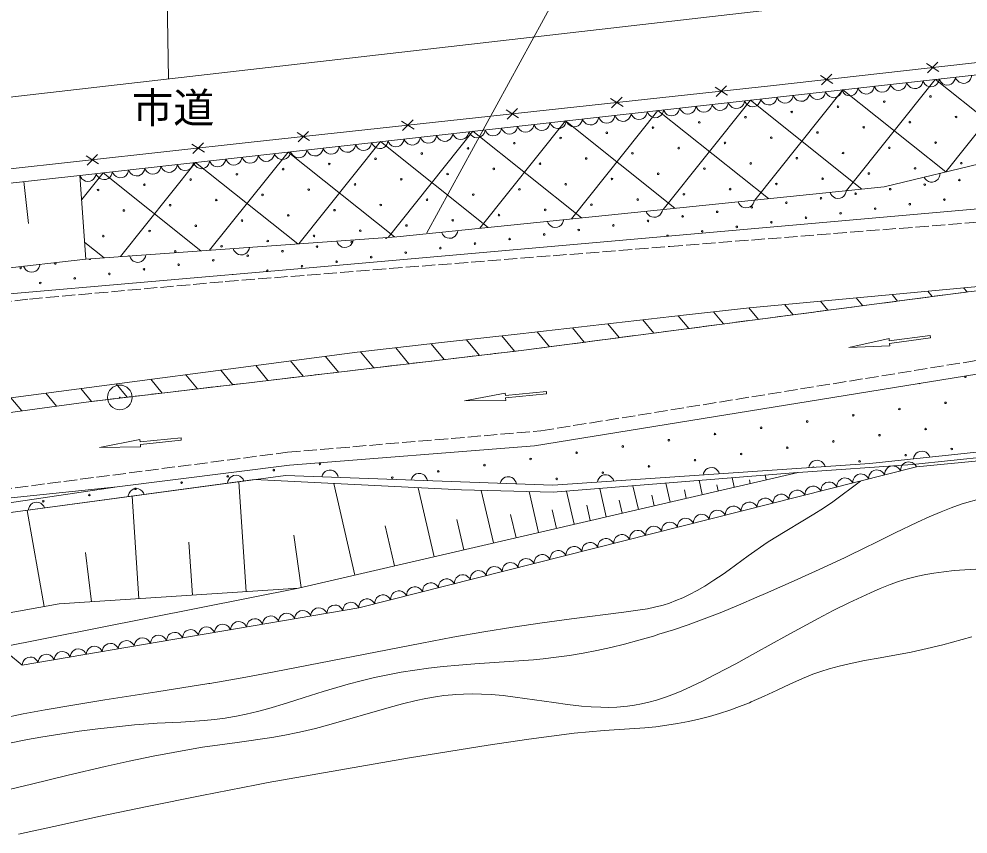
# Model space of a CAD drawing. Units: millimetres, scale not verified. Extents: x -66348 to 573652, y -123902 to 236098.
# Drawn here: x 256516 to 314207, y 120586 to 170147 of the extents above; entities that cross this region are included whole.
import ezdxf
from ezdxf.enums import TextEntityAlignment as Align

# ---------------------------------------------------------------- set-up
doc = ezdxf.new("R2010")
doc.units = ezdxf.units.MM
doc.header["$LTSCALE"] = 1000
doc.linetypes.add('CHAIN', pattern=[18.5, 12, -1.5, 3.5, -1.5])
doc.linetypes.add('USER1', pattern=[1, 0.8, -0.2])
for name, color, linetype, lineweight in [('M-BGD', 7, 'Continuous', 13), ('M-BMK-LINE', 2, 'Continuous', 13), ('M-BMK-SRVR', 3, 'Continuous', 13), ('M-STR-STRC', 7, 'Continuous', 13)]:
    doc.layers.add(name, color=color, linetype=linetype, lineweight=lineweight)
doc.layers.add('M-BMK-HTXT', color=7, linetype='Continuous')
doc.styles.add('ＭＳ ゴシック', font='')
doc.styles.get('ＭＳ ゴシック').set_extended_font_data('MS Gothic')

# ---------------------------------------------------------------- blocks, each defined once
blk = doc.blocks.new('BUHIN2')
at = {"color": 7, "linetype": 'Continuous', "lineweight": 13}
blk.add_lwpolyline([(0, 500), (115, 460), (212, 400), (322, 305), (382, 195), (418, 78), (418, -78), (382, -195), (322, -305), (212, -402), (115, -462), (0, -500)], dxfattribs=at)
blk = doc.blocks.new('BUHIN3')
at = {"color": 7, "linetype": 'Continuous', "lineweight": 13}
blk.add_lwpolyline([(0, -500), (115, -462.5), (212.5, -402.5), (322.5, -305), (382.5, -195), (420, -77.5), (420, 77.5), (382.5, 195), (322.5, 305), (212.5, 402.5), (115, 460), (0, 500)], dxfattribs=at)
blk = doc.blocks.new('BUHIN4')
at = {"color": 7, "linetype": 'Continuous', "lineweight": 13}
for p, q in [((-282, 350), (282, -350)), ((-282, -350), (282, 350))]:
    blk.add_line(p, q, dxfattribs=at)
blk = doc.blocks.new('BUHIN1')
at = {"color": 3, "linetype": 'Continuous', "lineweight": 13}
for radius in [750, 22.5]:
    blk.add_circle((0, 0), radius, dxfattribs=at)

msp = doc.modelspace()

# ---------------------------------------------------------------- linework, layer by layer
at = {"layer": 'M-BGD'}
for p, q in [((265017, 201647), (265614, 166511)), ((332014, 174136), (252973, 165060)), ((302391, 166104), (334623, 169744)), ((309495, 166171), (332209, 168652)), ((309495, 166171), (332209, 168652)), ((312849, 160850), (317820, 167080)), ((260223, 160634), (309495, 166171)), ((260223, 160634), (309495, 166171)), ((306822, 159710), (312214, 166468)), ((312231, 166470), (317779, 162043)), ((270622, 162649), (302391, 166104)), ((301247, 159137), (306600, 165846)), ((306600, 165846), (312858, 160852)), ((309110, 159945), (332378, 165577)), ((332378, 165577), (309110, 159945)), ((332378, 165577), (309110, 159945)), ((295673, 158565), (300979, 165214)), ((300979, 165214), (307756, 159806)), ((290099, 157992), (295357, 164582)), ((295357, 164582), (302074, 159222)), ((284525, 157420), (289736, 163951)), ((289736, 163951), (296393, 158639)), ((278964, 156865), (284114, 163319)), ((284114, 163319), (290711, 158055)), ((238482, 159102), (270622, 162649)), ((273536, 156475), (278493, 162687)), ((278493, 162687), (285029, 157472)), ((268107, 156085), (272871, 162056)), ((272871, 162056), (279342, 156892)), ((262678, 155695), (267250, 161424)), ((267250, 161424), (273459, 156469)), ((240841, 158476), (260223, 160634)), ((260223, 160634), (260590, 155545)), ((260590, 155545), (260223, 160634)), ((260590, 155545), (260223, 160634)), ((260329, 159164), (261629, 160792)), ((261629, 160792), (267576, 156047)), ((256808, 160254), (257090, 157717)), ((331570, 160083), (273927, 154985)), ((292345, 158223), (309110, 159945)), ((309110, 159945), (292345, 158223)), ((309110, 159945), (292345, 158223)), ((279484, 156902), (292345, 158223)), ((292345, 158223), (279484, 156902)), ((292345, 158223), (279484, 156902)), ((260516, 156562), (261693, 155624)), ((260590, 155545), (279484, 156902)), ((279484, 156902), (260590, 155545)), ((279484, 156902), (260590, 155545)), ((260590, 155545), (240841, 153305)), ((240841, 153305), (260590, 155545)), ((273927, 154985), (252064, 153102)), ((300921, 152590), (324707, 154798)), ((312034, 153268), (311764, 153597)), ((314147, 153546), (313940, 153798)), ((305692, 152436), (305235, 152991)), ((307806, 152713), (307412, 153193)), ((309920, 152991), (309588, 153395)), ((299345, 151603), (298737, 152343)), ((301461, 151880), (300881, 152586)), ((303577, 152158), (303058, 152789)), ((295114, 151047), (294449, 151856)), ((297229, 151325), (296592, 152099)), ((290881, 150491), (290159, 151369)), ((292998, 150769), (292304, 151612)), ((284501, 149688), (283720, 150638)), ((286640, 149942), (285867, 150882)), ((288764, 150214), (288014, 151126)), ((306957, 150162), (309404, 150718)), ((309404, 150718), (309424, 150570)), ((309424, 150570), (311902, 150903)), ((311922, 150754), (309444, 150421)), ((311902, 150903), (311922, 150754)), ((280222, 149180), (279424, 150151)), ((282362, 149434), (281572, 150395)), ((309464, 150272), (306957, 150162)), ((309444, 150421), (309464, 150272)), ((146780, 132769), (277067, 149883)), ((275939, 148672), (275150, 149632)), ((278080, 148926), (277274, 149907)), ((271653, 148164), (270905, 149074)), ((273795, 148418), (273027, 149353)), ((267366, 147655), (266657, 148516)), ((269510, 147909), (268782, 148795)), ((287847, 144200), (316313, 148797)), ((263084, 147147), (262417, 147959)), ((265220, 147400), (264532, 148237)), ((256687, 146309), (256021, 147119)), ((258807, 146603), (258153, 147399)), ((260932, 146891), (260285, 147679)), ((283605, 146935), (286071, 147403)), ((286071, 147403), (286086, 147254)), ((286086, 147254), (288574, 147498)), ((288589, 147348), (286101, 147104)), ((288574, 147498), (288589, 147348)), ((286115, 146955), (283605, 146935)), ((286101, 147104), (286115, 146955)), ((333490, 145831), (308235, 143107)), ((310826, 143057), (333499, 145422)), ((333545, 145059), (311071, 142911)), ((261402, 144091), (263866, 144574)), ((263866, 144574), (263881, 144425)), ((263881, 144425), (266368, 144684)), ((266383, 144535), (263897, 144276)), ((263897, 144276), (263912, 144127)), ((266368, 144684), (266383, 144535)), ((263912, 144127), (261402, 144091)), ((272961, 143019), (287847, 144200)), ((308235, 143107), (288966, 141795)), ((262490, 141703), (272961, 143019)), ((303887, 142579), (273503, 135532)), ((311071, 142911), (277172, 134338)), ((288986, 141374), (303837, 142578)), ((303837, 142578), (303887, 142579)), ((303887, 142579), (310826, 143057)), ((272720, 142391), (193992, 131750)), ((260509, 140741), (270824, 142135)), ((270320, 135323), (269880, 142007)), ((270824, 142135), (283407, 141513)), ((288966, 141795), (272720, 142391)), ((296107, 140775), (295839, 141930)), ((298056, 141227), (297855, 142093)), ((299995, 141677), (299861, 142256)), ((300967, 141902), (300917, 142120)), ((301939, 142127), (301871, 142419)), ((227131, 136485), (262490, 141703)), ((253355, 140759), (262490, 141703)), ((276937, 136329), (275646, 141896)), ((281761, 137448), (280788, 141642)), ((283407, 141513), (288986, 141374)), ((285361, 138283), (284619, 141483)), ((288103, 138918), (287525, 141411)), ((290273, 139422), (289805, 141441)), ((292220, 139873), (291818, 141604)), ((294167, 140325), (293832, 141767)), ((297081, 141001), (296964, 141506)), ((299026, 141452), (298942, 141813)), ((263803, 134893), (263392, 141130)), ((293193, 140099), (293009, 140892)), ((295137, 140550), (294986, 141199)), ((234728, 137256), (260509, 140741)), ((258046, 134414), (257012, 140268)), ((289188, 139170), (288926, 140298)), ((291246, 139648), (291029, 140585)), ((283561, 137865), (283133, 139714)), ((286732, 138601), (286402, 140024)), ((279349, 136888), (278783, 139329)), ((273666, 135570), (273215, 138761)), ((267061, 135108), (266849, 138338)), ((260918, 134703), (260560, 137701)), ((232993, 127502), (273503, 135532)), ((273503, 135532), (258952, 134574)), ((258952, 134574), (235033, 130348)), ((277172, 134338), (256706, 130844)), ((256706, 130844), (255889, 131548))]:
    msp.add_line(p, q, dxfattribs=at)
at = {"layer": 'M-BGD', "linetype": 'USER1'}
for p, q in [((296071, 156312), (332675, 159197)), ((269059, 154180), (296071, 156312)), ((257153, 153114), (269059, 154180)), ((241373, 151230), (257153, 153114)), ((288238, 145098), (318680, 150017)), ((272832, 143799), (288238, 145098)), ((239420, 139437), (272832, 143799))]:
    msp.add_line(p, q, dxfattribs=at)
at = {"layer": 'M-BGD'}
for points in [[(277067, 149883), (282023, 150446), (286990, 151009), (291947, 151572), (296914, 152136), (300927, 152591)], [(255444, 127619), (256766, 127885), (258102, 128133), (259915, 128445), (261744, 128739), (264901, 129228), (268064, 129738), (268123, 129748), (270075, 130090), (272022, 130451), (281001, 132201), (282888, 132551), (284778, 132883), (286536, 133159), (288311, 133423), (290100, 133670), (293281, 134079), (293999, 134172), (294722, 134287), (295153, 134375), (295587, 134483), (295673, 134508), (296060, 134630), (296451, 134776), (296863, 134952), (297278, 135150), (297738, 135395), (298199, 135664), (298764, 136020), (299317, 136393), (299689, 136654), (300840, 137492), (301994, 138308), (302418, 138586), (304840, 140027), (305418, 140403), (305985, 140795), (307669, 142051)], [(255950, 126116), (257032, 126324), (257840, 126466), (259004, 126659), (260170, 126833), (261300, 126982), (262442, 127111), (263547, 127217), (264665, 127303), (264915, 127320), (266347, 127392), (267775, 127484), (268410, 127546), (269041, 127628), (269159, 127646), (269747, 127747), (270331, 127868), (271019, 128032), (271712, 128219), (272787, 128540), (273858, 128880), (275017, 129250), (276190, 129604), (276528, 129698), (277322, 129908), (278130, 130100), (278942, 130272), (279757, 130424), (280576, 130556), (281407, 130670), (282311, 130771), (283264, 130863), (284230, 130936), (286014, 131048), (287797, 131181), (288374, 131237), (289179, 131333), (289981, 131449), (290810, 131589), (291636, 131749), (292488, 131935), (293335, 132140), (294206, 132373), (295081, 132627), (295416, 132730), (296302, 133011), (297191, 133315), (298167, 133671), (299136, 134046), (300256, 134503), (301377, 134982), (301899, 135211), (303644, 135980), (305389, 136770), (306746, 137405), (308106, 138064), (308447, 138233), (309784, 138900), (311128, 139549), (311847, 139874), (312574, 140181), (313178, 140415), (313798, 140635), (314140, 140745), (314714, 140915)], [(255998, 123316), (257268, 123618), (259516, 124167), (261765, 124696), (263208, 125016), (264665, 125319), (265881, 125552), (267111, 125768), (267673, 125858), (269786, 126150), (271892, 126461), (272678, 126601), (273470, 126762), (273742, 126823), (274547, 127012), (275357, 127223), (279021, 128276), (279837, 128498), (280657, 128700), (281245, 128826), (281845, 128934), (282348, 129005), (282861, 129057), (283030, 129069), (283543, 129099), (284057, 129108), (284641, 129096), (285226, 129064), (285951, 129001), (286688, 128917), (289020, 128585), (289866, 128467), (290721, 128369), (291303, 128321), (291883, 128293), (292370, 128289), (292855, 128305), (293513, 128364), (293933, 128422), (294360, 128500), (294813, 128605), (295263, 128730), (295757, 128889), (296257, 129072), (296818, 129300), (297384, 129552), (298099, 129897), (298806, 130260), (298887, 130303), (300094, 130943), (301293, 131601), (303186, 132658), (305088, 133697), (306014, 134179), (306958, 134649), (308272, 135255), (308870, 135514), (309476, 135754), (309985, 135935), (310509, 136100), (311154, 136270), (311640, 136373), (312130, 136457), (312743, 136539), (313370, 136602), (315011, 136716)], [(256482, 120586), (258634, 121053), (261471, 121665), (264312, 122258), (267629, 122928), (270958, 123579), (271674, 123717), (275959, 124478), (280254, 125221), (282640, 125614), (285030, 125987), (287504, 126347), (288880, 126540), (290258, 126713), (291173, 126809), (292099, 126886), (292389, 126906), (294569, 127043), (295236, 127110), (295902, 127197), (296555, 127302), (297215, 127429), (297852, 127572), (298493, 127737), (299110, 127917), (299730, 128118), (300325, 128332), (300921, 128569), (301032, 128615), (301819, 128968), (302607, 129342), (303366, 129703), (304140, 130048), (304768, 130298), (305264, 130473), (305768, 130628), (306373, 130792), (306985, 130936), (307916, 131128), (308864, 131302), (310760, 131653), (311718, 131867), (312669, 132100), (314436, 132572)]]:
    msp.add_lwpolyline(points, dxfattribs=at)
for centre in [(309111, 165122), (311922, 165437), (303490, 164490), (306300, 164806), (297868, 163858), (300679, 164174), (310674, 163874), (313485, 164190), (292247, 163227), (295057, 163542), (305053, 163243), (307864, 163558), (289436, 162911), (302242, 162927), (283814, 162279), (286625, 162595), (296621, 162295), (299431, 162611), (309427, 162311), (312238, 162627), (278193, 161647), (281004, 161963), (290999, 161663), (293810, 161979), (303805, 161679), (306616, 161995), (272572, 161016), (275382, 161332), (285378, 161032), (288189, 161347), (298184, 161048), (300995, 161363), (310990, 161063), (313801, 161379), (266950, 160384), (269761, 160700), (279756, 160400), (282567, 160716), (292563, 160416), (295373, 160732), (305369, 160432), (308180, 160748), (313684, 160350), (264139, 160068), (274135, 159768), (276946, 160084), (286941, 159784), (289752, 160100), (299747, 159800), (302558, 160116), (309477, 159798), (311580, 160074), (261329, 159752), (271324, 159452), (284130, 159468), (296937, 159484), (305270, 159247), (307374, 159523), (265703, 158821), (268513, 159137), (278509, 158837), (281320, 159152), (291315, 158853), (294126, 159168), (301064, 158696), (303167, 158971), (308563, 158609), (310666, 158884), (312770, 159160), (262892, 158505), (272887, 158205), (275698, 158521), (285694, 158221), (288504, 158537), (296857, 158144), (298960, 158420), (304356, 158057), (306460, 158333), (267266, 157573), (270077, 157889), (280072, 157589), (282883, 157905), (292650, 157593), (294754, 157869), (300150, 157506), (302253, 157782), (261644, 156942), (264455, 157257), (274451, 156958), (277261, 157273), (288444, 157042), (290547, 157317), (298046, 157231), (268829, 156326), (271640, 156642), (274634, 156302), (276737, 156577), (284237, 156491), (286340, 156766), (266018, 156010), (270427, 155751), (272531, 156026), (280030, 155939), (282134, 156215), (266221, 155199), (268324, 155475), (275824, 155388), (277927, 155664), (256618, 155011), (262014, 154648), (264117, 154924), (271617, 154837), (273720, 155112), (257807, 154097), (259911, 154372), (312841, 146805), (307235, 146047), (310038, 146426), (304432, 145668), (298826, 144910), (301629, 145289), (308826, 144835), (311629, 145214), (296023, 144531), (306023, 144456), (290417, 143774), (293220, 144153), (300417, 143698), (303220, 144077), (310417, 143623), (313220, 144002), (274812, 143092), (287614, 143395), (297614, 143319), (307614, 143244), (272009, 142713), (282008, 142637), (284811, 143016), (292008, 142562), (294811, 142941), (266403, 141955), (269206, 142334), (279205, 142258), (289205, 142183), (263600, 141576), (257994, 140819), (260797, 141197)]:
    msp.add_circle(centre, 50, dxfattribs=at)
for centre, start, end in [((295943, 156955), 337.89126, 212.21764), ((278841, 156853), 180.71381, 7.50664), ((258721, 155286), 119.06086, 73.87871), ((260825, 155562), 184.58634, 3.63412), ((263208, 155694), 54.42995, 133.79051), ((269514, 154561), 65.03677, 124.8092), ((314053, 148395), 143.62875, 54.71736), ((311250, 148017), 237.1497, 321.19641), ((304811, 142865), 14.37794, 173.4144)]:
    msp.add_arc(centre, 50, start, end, dxfattribs=at)
at = {"layer": 'M-BMK-LINE'}
for p, q in [((314207, 153553), (324707, 154798)), ((302351, 151997), (314207, 153553)), ((287209, 150009), (302351, 151997)), ((287209, 150009), (302351, 151997)), ((260591, 146851), (287209, 150009)), ((217346, 140855), (260591, 146851))]:
    msp.add_line(p, q, dxfattribs=at)
at = {"layer": 'M-BMK-LINE', "linetype": 'USER1'}
for p, q in [((287209, 150009), (314207, 153553)), ((260591, 146851), (287209, 150009))]:
    msp.add_line(p, q, dxfattribs=at)
at = {"layer": 'M-BMK-LINE', "linetype": 'CHAIN'}
msp.add_line((217346, 140855), (260591, 146851), dxfattribs=at)
at = {"layer": 'M-STR-STRC'}
msp.add_line((281317, 157145), (290549, 174057), dxfattribs=at)

# ---------------------------------------------------------------- block references
at = {"layer": 'M-BGD'}
for name, p, rotation in [('BUHIN4', (312060, 167196), 276.44247), ('BUHIN4', (305614, 166468), 276.44247), ('BUHIN4', (299214, 165758), 276.20584), ('BUHIN4', (292860, 165068), 276.20584), ('BUHIN4', (286506, 164377), 276.20584), ('BUHIN4', (280152, 163686), 276.20584), ('BUHIN4', (273798, 162995), 276.20584), ('BUHIN4', (267408, 162295), 276.29794), ('BUHIN4', (260980, 161585), 276.29794), ('BUHIN2', (312019, 160649), 283.60598), ('BUHIN2', (306316, 159658), 275.86597), ('BUHIN2', (300728, 159084), 275.86597), ('BUHIN2', (295139, 158510), 275.86597), ('BUHIN2', (289130, 157893), 275.8625), ('BUHIN2', (282700, 157232), 275.8625), ('BUHIN2', (276335, 156676), 274.1102), ('BUHIN2', (263739, 155771), 274.1102), ('BUHIN2', (270037, 156223), 274.1102), ('BUHIN2', (257298, 155171), 276.46982), ('BUHIN2', (311392, 143448), 96.15428), ('BUHIN2', (305024, 142889), 93.89622), ('BUHIN2', (275428, 142292), 87.89963), ('BUHIN2', (280843, 142093), 87.89963), ('BUHIN2', (298601, 142451), 93.89622), ('BUHIN2', (269692, 141982), 97.6975), ('BUHIN2', (286258, 141894), 87.89963), ('BUHIN2', (292177, 142014), 93.89622), ('BUHIN2', (263636, 141163), 97.6975), ('BUHIN2', (257580, 140345), 97.6975)]:
    msp.add_blockref(name, p, dxfattribs=dict(at, rotation=rotation))
for p, xscale, yscale, rotation in [((309002, 166116), 0.991641, 0.991641, 276.41144), ((309989, 166225), 0.9934384, 0.9934384, 276.23371), ((310976, 166333), 0.9934384, 0.9934384, 276.23371), ((311964, 166441), 0.9934384, 0.9934384, 276.23371), ((312952, 166549), 0.9934384, 0.9934384, 276.23371), ((313939, 166656), 0.9934384, 0.9934384, 276.23371), ((304075, 165562), 0.991641, 0.991641, 276.41144), ((305061, 165673), 0.991641, 0.991641, 276.41144), ((306046, 165784), 0.991641, 0.991641, 276.41144), ((307032, 165894), 0.991641, 0.991641, 276.41144), ((308017, 166005), 0.991641, 0.991641, 276.41144), ((299148, 165008), 0.991641, 0.991641, 276.41144), ((300133, 165119), 0.991641, 0.991641, 276.41144), ((301119, 165230), 0.991641, 0.991641, 276.41144), ((302104, 165341), 0.991641, 0.991641, 276.41144), ((303090, 165451), 0.991641, 0.991641, 276.41144), ((294221, 164455), 0.991641, 0.991641, 276.41144), ((295206, 164565), 0.991641, 0.991641, 276.41144), ((296192, 164676), 0.991641, 0.991641, 276.41144), ((297177, 164787), 0.991641, 0.991641, 276.41144), ((298163, 164898), 0.991641, 0.991641, 276.41144), ((288308, 163790), 0.991641, 0.991641, 276.41144), ((289294, 163901), 0.991641, 0.991641, 276.41144), ((290279, 164012), 0.991641, 0.991641, 276.41144), ((291264, 164122), 0.991641, 0.991641, 276.41144), ((292250, 164233), 0.991641, 0.991641, 276.41144), ((293235, 164344), 0.991641, 0.991641, 276.41144), ((283381, 163237), 0.991641, 0.991641, 276.41144), ((284366, 163347), 0.991641, 0.991641, 276.41144), ((285352, 163458), 0.991641, 0.991641, 276.41144), ((286337, 163569), 0.991641, 0.991641, 276.41144), ((287323, 163680), 0.991641, 0.991641, 276.41144), ((278454, 162683), 0.991641, 0.991641, 276.41144), ((279439, 162794), 0.991641, 0.991641, 276.41144), ((280425, 162904), 0.991641, 0.991641, 276.41144), ((281410, 163015), 0.991641, 0.991641, 276.41144), ((282396, 163126), 0.991641, 0.991641, 276.41144), ((273527, 162129), 0.991641, 0.991641, 276.41144), ((274512, 162240), 0.991641, 0.991641, 276.41144), ((275497, 162351), 0.991641, 0.991641, 276.41144), ((276483, 162461), 0.991641, 0.991641, 276.41144), ((277468, 162572), 0.991641, 0.991641, 276.41144), ((268599, 161576), 0.991641, 0.991641, 276.41144), ((269585, 161686), 0.991641, 0.991641, 276.41144), ((270570, 161797), 0.991641, 0.991641, 276.41144), ((271556, 161908), 0.991641, 0.991641, 276.41144), ((272541, 162019), 0.991641, 0.991641, 276.41144), ((262687, 160911), 0.991641, 0.991641, 276.41144), ((263672, 161022), 0.991641, 0.991641, 276.41144), ((264658, 161133), 0.991641, 0.991641, 276.41144), ((265643, 161243), 0.991641, 0.991641, 276.41144), ((266629, 161354), 0.991641, 0.991641, 276.41144), ((267614, 161465), 0.991641, 0.991641, 276.41144), ((260716, 160690), 0.991641, 0.991641, 276.41144), ((261701, 160800), 0.991641, 0.991641, 276.41144), ((310587, 142789), 0.9990387, 0.9990387, 104.1919), ((307681, 142054), 0.9990387, 0.9990387, 104.1919), ((308650, 142299), 0.9990387, 0.9990387, 104.1919), ((309618, 142544), 0.9990387, 0.9990387, 104.1919), ((305744, 141564), 0.9990387, 0.9990387, 104.1919), ((306713, 141809), 0.9990387, 0.9990387, 104.1919), ((302838, 140829), 0.9990387, 0.9990387, 104.1919), ((303807, 141074), 0.9990387, 0.9990387, 104.1919), ((304775, 141319), 0.9990387, 0.9990387, 104.1919), ((300901, 140339), 0.9990387, 0.9990387, 104.1919), ((301870, 140584), 0.9990387, 0.9990387, 104.1919), ((298964, 139849), 0.9990387, 0.9990387, 104.1919), ((299933, 140094), 0.9990387, 0.9990387, 104.1919), ((296059, 139115), 0.9990387, 0.9990387, 104.1919), ((297027, 139359), 0.9990387, 0.9990387, 104.1919), ((297996, 139604), 0.9990387, 0.9990387, 104.1919), ((294121, 138625), 0.9990387, 0.9990387, 104.1919), ((295090, 138870), 0.9990387, 0.9990387, 104.1919), ((292184, 138135), 0.9990387, 0.9990387, 104.1919), ((293153, 138380), 0.9990387, 0.9990387, 104.1919), ((289279, 137400), 0.9990387, 0.9990387, 104.1919), ((290247, 137645), 0.9990387, 0.9990387, 104.1919), ((291216, 137890), 0.9990387, 0.9990387, 104.1919), ((287342, 136910), 0.9990387, 0.9990387, 104.1919), ((288310, 137155), 0.9990387, 0.9990387, 104.1919), ((285404, 136420), 0.9990387, 0.9990387, 104.1919), ((286373, 136665), 0.9990387, 0.9990387, 104.1919), ((282499, 135685), 0.9990387, 0.9990387, 104.1919), ((283467, 135930), 0.9990387, 0.9990387, 104.1919), ((284436, 136175), 0.9990387, 0.9990387, 104.1919), ((280562, 135196), 0.9990387, 0.9990387, 104.1919), ((281530, 135441), 0.9990387, 0.9990387, 104.1919), ((278625, 134706), 0.9990387, 0.9990387, 104.1919), ((279593, 134951), 0.9990387, 0.9990387, 104.1919), ((275710, 134089), 0.9886768, 0.9886768, 99.68879), ((276685, 134255), 0.9886768, 0.9886768, 99.68879), ((277656, 134461), 0.9990387, 0.9990387, 104.1919), ((271812, 133423), 0.9886768, 0.9886768, 99.68879), ((272786, 133590), 0.9886768, 0.9886768, 99.68879), ((273761, 133756), 0.9886768, 0.9886768, 99.68879), ((274735, 133922), 0.9886768, 0.9886768, 99.68879), ((268888, 132924), 0.9886768, 0.9886768, 99.68879), ((269863, 133090), 0.9886768, 0.9886768, 99.68879), ((270837, 133257), 0.9886768, 0.9886768, 99.68879), ((264990, 132258), 0.9886768, 0.9886768, 99.68879), ((265964, 132425), 0.9886768, 0.9886768, 99.68879), ((266939, 132591), 0.9886768, 0.9886768, 99.68879), ((267913, 132758), 0.9886768, 0.9886768, 99.68879), ((262066, 131759), 0.9886768, 0.9886768, 99.68879), ((263040, 131926), 0.9886768, 0.9886768, 99.68879), ((264015, 132092), 0.9886768, 0.9886768, 99.68879), ((258168, 131094), 0.9886768, 0.9886768, 99.68879), ((259142, 131260), 0.9886768, 0.9886768, 99.68879), ((260117, 131427), 0.9886768, 0.9886768, 99.68879), ((261091, 131593), 0.9886768, 0.9886768, 99.68879), ((257193, 130927), 0.9886768, 0.9886768, 99.68879)]:
    msp.add_blockref('BUHIN3', p, dxfattribs=dict(at, xscale=xscale, yscale=yscale, rotation=rotation))
at = {"layer": 'M-BMK-SRVR'}
msp.add_blockref('BUHIN1', (262648, 147136), dxfattribs=at)

# ---------------------------------------------------------------- texts
at = {"layer": 'M-BMK-HTXT', "style": 'ＭＳ ゴシック'}
msp.add_text('市道', height=1833, dxfattribs=at).set_placement((263390, 163279), align=Align.BOTTOM_LEFT)

doc.saveas('drawing.dxf')
